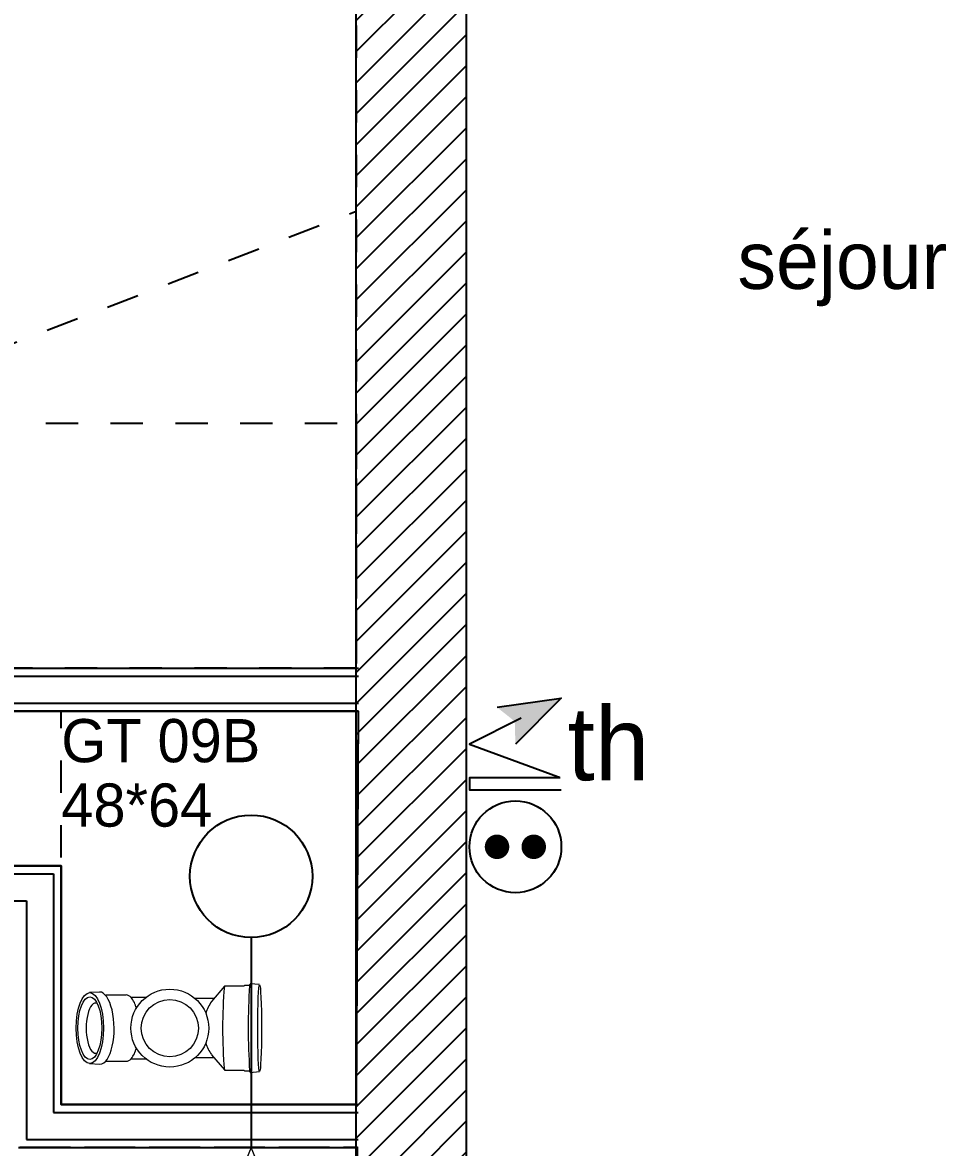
# Model space of a CAD drawing. Header units: centimetres. Extents: x -58072 to 12532, y -30603 to 6224.
# Drawn here: x 8987.9 to 9140.7, y 4563.1 to 4746.9 of the extents above; entities that cross this region are included whole.
import ezdxf

# ---------------------------------------------------------------- set-up
doc = ezdxf.new("R2010")
doc.units = ezdxf.units.CM
for name, pattern in [('ISO-03', [1.5, 0.6, -0.9]), ('Style de ligne -1', [0.41664, 0.20828, -0.20836]), ('VW-01', [0.41656, 0.20828, -0.20828])]:
    doc.linetypes.add(name, pattern=pattern)
for name, color, linetype in [('B Aménagement intérieur', 252, 'Continuous'), ('B Faux plafonds', 252, 'Continuous'), ('B GÈnÈral_Hatch', 252, 'Continuous'), ('B Général', 252, 'Continuous'), ('C ANNOTATIONS-prestations', 252, 'Continuous'), ('C ANNOTATIONS-texte', 252, 'Continuous'), ('C ANNOTATIONS-textes-numérotation gaine', 252, 'ISO-03'), ('D SURFACES-shab', 252, 'Continuous'), ('F REMPLISSAGE-vert clair', 252, 'Continuous'), ('F REMPLISSAGE-vert foncé', 252, 'Continuous'), ('prlm-EAU-CHU', 42, 'Continuous'), ('prlm-GT', 242, 'Continuous'), ('prlm-VMC', 93, 'Continuous')]:
    doc.layers.add(name, color=color, linetype=linetype)
doc.layers.add('prlm-ELEC-CFA', color=1, linetype='Continuous', lineweight=25)
doc.layers.add('prlm-ELEC-CFO', color=1, linetype='Continuous', lineweight=25)
doc.styles.add('Eurostile', font='Eurosti.TTF')
doc.styles.add('prlm-elec-cfa', font='comic.ttf', dxfattribs={"height": 12})

# ---------------------------------------------------------------- blocks, each defined once
blk = doc.blocks.new('B 60.Gaine 150_70')
at = {"layer": 'C ANNOTATIONS-prestations'}
blk.add_line((75, -35), (-75, -35), dxfattribs=at)
blk = doc.blocks.new('B 60.Groupe-42-1')
at = {"layer": 'B Général', "linetype": 'VW-01', "ltscale": 25.4, "flags": 128}
blk.add_lwpolyline([(8994.29, 4634.39), (9042.48, 4634.39), (9042.48, 4570.09), (8994.29, 4570.09)], close=True, dxfattribs=at)
at = {"layer": 'C ANNOTATIONS-textes-numérotation gaine', "insert": (8994.29, 4633.08), "char_height": 7.056, "width": 48.5046, "attachment_point": 1, "line_spacing_factor": 0.894578, "style": 'Eurostile'}
blk.add_mtext('GT 09B\\P48*64', dxfattribs=at)
blk = doc.blocks.new('xi.be')
at = {"layer": 'prlm-VMC', "color": 0, "linetype": 'ByBlock', "lineweight": 5, "flags": 128}
blk.add_lwpolyline([(-6.17, -15), (6.17, -15), (0, 0)], close=True, dxfattribs=at)
at = {"layer": 'prlm-VMC', "color": 0, "linetype": 'ByBlock', "lineweight": 5}
blk.add_solid([(0, -1), (5.17, -14), (-5.17, -14), (0, -1)], dxfattribs=at)
blk = doc.blocks.new('xi.ram11')
at = {"layer": 'prlm-EAU-CHU', "color": 0, "lineweight": 13}
for p, q in [((-5.8, 13.12), (-5.9, 11.41)), ((5.9, 11.41), (5.8, 13.12)), ((-5.41, 10.46), (-5.41, 7.11)), ((5.41, 7.11), (5.41, 10.46)), ((-5, 6.32), (-5, 3.93)), ((5, 3.93), (5, 6.32)), ((-4.87, -7.27), (-4.87, -4.09)), ((4.87, -4.09), (4.87, -7.27)), ((-4.34, -6.83), (-6.84, -8.91)), ((6.84, -8.91), (4.34, -6.83)), ((-6.85, -8.92), (-6.85, -12.09)), ((6.85, -12.09), (6.85, -8.92)), ((-6.85, -12.09), (-6.97, -12.22)), ((-6.97, -12.22), (-6.97, -13.03)), ((6.97, -12.22), (6.85, -12.09)), ((6.97, -13.03), (6.97, -12.22)), ((-7.25, -13.12), (-6.97, -13.03)), ((-7.25, -13.12), (-7.11, -14.67)), ((6.94, -13.03), (7.25, -13.12)), ((7.11, -14.67), (7.25, -13.12))]:
    blk.add_line(p, q, dxfattribs=at)
for radius in [6.36, 4.67]:
    blk.add_circle((0, 0), radius, dxfattribs=at)
for centre, radius, start, end in [((-4.25, 7.22), 1.17, 184.9867, 229.8352), ((-2.28, 9.64), 4.29, 230.6134, 256.7743), ((2.28, 9.64), 4.29, 283.2257, 309.3866), ((4.25, 7.22), 1.17, 310.1648, 355.0133), ((-0.73, -11.68), 6.05, 106.1332, 126.5542), ((0.73, -11.68), 6.05, 53.4458, 73.8668), ((0, -87.18), 78.56, 84.9975, 95.0025), ((0.01, -119.65), 106.84, 86.281, 93.7477)]:
    blk.add_arc(centre, radius, start, end, dxfattribs=at)
for centre, major_axis, ratio in [((0, 13.07), (-5.8, 0), 0.382827), ((0, 13.07), (-5.12, 0), 0.382683), ((0, -14.67), (7.1, 0), 0.043635)]:
    blk.add_ellipse(centre, major_axis=major_axis, ratio=ratio, dxfattribs=at)
for centre, major_axis, ratio, start_param, end_param in [((0, 12.12), (-4.1, 0), 0.375988, 2.978094, 6.446684), ((0, 11.46), (-5.9, -0.04), 0.399317, 0, 3.141593)]:
    blk.add_ellipse(centre, major_axis=major_axis, ratio=ratio, start_param=start_param, end_param=end_param, dxfattribs=at)
blk = doc.blocks.new('xi.PC')
at = {"color": 0, "lineweight": 5}
blk.add_wipeout([(-7.5, -7.5), (7.5, -7.5), (7.5, 7.5), (-7.5, 7.5)], dxfattribs=at).dxf.layer = 'prlm-ELEC-CFO'
at = {"layer": 'prlm-ELEC-CFO', "color": 0, "linetype": 'ByBlock', "lineweight": 5, "const_width": 2}
for points in [[(-4, 0, 1), (-2, 0, 1)], [(2, 0, 1), (4, 0, 1)]]:
    blk.add_lwpolyline(points, format="xyb", close=True, dxfattribs=at)
at = {"layer": 'prlm-ELEC-CFO', "color": 0, "linetype": 'ByBlock', "lineweight": -2}
blk.add_circle((0, 0), 7.5, dxfattribs=at)
blk = doc.blocks.new('xi.TH')
at = {"color": 0, "lineweight": 5}
blk.add_wipeout([(-7.5, -7.5), (7.5, -7.5), (7.5, 7.5), (-7.5, 7.5)], dxfattribs=at).dxf.layer = 'prlm-ELEC-CFA'
at = {"layer": 'prlm-ELEC-CFA', "lineweight": 5}
blk.add_hatch(color=0, dxfattribs=at).paths.add_polyline_path([(-3, 6), (-0.1, 3.7), (0, 0), (7.5, 7.5)])
at = {"layer": 'prlm-ELEC-CFA', "color": 0}
for points in [[(-3, 6), (7.5, 7.5), (0, 0)], [(0.95, 4.23), (-7.5, 0), (7.5, -5.5), (-7.5, -5.5), (-7.5, -7.5), (7.5, -7.5)]]:
    blk.add_lwpolyline(points, dxfattribs=at)
blk = doc.blocks.new('B 60.200_wc-2')
at = {"layer": 'B Général', "linetype": 'Continuous'}
for p, q in [((-25, -20.1), (-25, 0)), ((-24.9, 0.1), (24.9, 0.1)), ((25, -20.1), (25, 0)), ((-19.5, -44.2), (-19.5, -21.9)), ((19.5, -44.2), (19.5, -21.9))]:
    blk.add_line(p, q, dxfattribs=at)
at = {"layer": 'B Général', "linetype": 'Continuous', "flags": 128}
blk.add_lwpolyline([(-25, -20.1), (-24.9, -20.6), (-24.75, -20.9), (-24.55, -21.2), (-24.3, -21.45), (-23.9, -21.7), (-23.4, -21.85), (-23.15, -21.9), (23.25, -21.9), (23.55, -21.85), (23.9, -21.7), (24.2, -21.5), (24.45, -21.3), (24.65, -21.05), (24.8, -20.75), (24.9, -20.5), (24.95, -20.3), (25, -20.1)], dxfattribs=at)
for points in [[(-19.5, -44.2), (-19.5, -44.2, 0.036537), (-19.11, -49.53, 0.035337), (-17.94, -54.75), (-17.94, -54.75, 0.041299), (-16.22, -59.09), (-16.22, -59.09), (-16.22, -59.1, 0.041783), (-13.79, -63.08, 0.053503), (-10.77, -66.4), (-10.77, -66.4, 0.054816), (-7.12, -69.02), (-7.12, -69.02, 0.063755), (-3.68, -70.42), (-3.68, -70.42, 0.064897), (0, -70.9)], [(0, -70.9, 0.064897), (3.68, -70.42), (3.68, -70.42, 0.063726), (7.12, -69.02), (7.12, -69.02, 0.054816), (10.77, -66.4), (10.77, -66.4, 0.053503), (13.79, -63.08, 0.041783), (16.22, -59.1), (16.22, -59.09), (16.22, -59.09, 0.041299), (17.94, -54.75), (17.94, -54.75, 0.035337), (19.11, -49.53, 0.036556), (19.5, -44.2)]]:
    blk.add_lwpolyline(points, format="xyb", dxfattribs=at)
at = {"layer": 'B Général', "linetype": 'Continuous'}
for centre, start, end in [((-24.9, 0), 90, 180), ((24.9, 0), 0, 90)]:
    blk.add_arc(centre, 0.1, start, end, dxfattribs=at)
blk = doc.blocks.new('B 60.Groupe-2-1')
at = {"layer": 'B Général', "linetype": 'Style de ligne -1', "ltscale": 25.4, "flags": 128}
blk.add_lwpolyline([(-35.4, 7.6), (35.6, 7.6), (35.6, -32.4), (-35.4, -32.4)], close=True, dxfattribs=at)
at = {"layer": 'B Général', "xscale": -1, "rotation": 270}
blk.add_blockref('B 60.200_wc-2', (35.5, 7.5), dxfattribs=at)
blk = doc.blocks.new('B 60.WC-plan-PMR')
at = {"layer": 'B Général', "linetype": 'Style de ligne -1', "ltscale": 25.4, "flags": 128}
blk.add_lwpolyline([(-114.5, 112.5), (15.5, 112.5), (15.5, 32.5), (-114.5, 32.5)], close=True, dxfattribs=at)
at = {"layer": 'B Général'}
blk.add_blockref('B 60.Groupe-2-1', (0, 0), dxfattribs=at)
blk = doc.blocks.new('B 60.Lit 90.190')
at = {"layer": 'B Général', "linetype": 'VW-01', "ltscale": 25.4}
blk.add_line((45, 54.99), (-45, 20.35), dxfattribs=at)
at = {"layer": 'B Général', "linetype": 'VW-01', "ltscale": 25.4, "flags": 128}
for points in [[(-45, 95), (45, 95), (45, -95), (-45, -95)], [(-45, 95), (45, 95), (45, 54.99), (-45, 54.99)]]:
    blk.add_lwpolyline(points, close=True, dxfattribs=at)

msp = doc.modelspace()

# ---------------------------------------------------------------- hatches: boundary and pattern name
at = {"layer": 'B GÈnÈral_Hatch', "linetype": 'Continuous'}
h = msp.add_hatch(dxfattribs=at)
h.set_pattern_fill('50_BETON', color=256, style=0, pattern_type=2)
h.set_pattern_definition([(45, (0, 0), (2.4253472, -2.6458333), [])])
h.paths.add_polyline_path([(9060.484, 4893.389), (9042.484, 4893.389), (9042.484, 4427.087), (9060.484, 4427.087)])

# ---------------------------------------------------------------- linework, layer by layer
at = {"layer": 'B Aménagement intérieur', "linetype": 'Continuous'}
for p, q in [((8892.792, 4641.377), (9042.841, 4641.386)), ((8899.792, 4634.377), (9042.842, 4634.386)), ((8899.792, 4609.081), (8994.292, 4609.081)), ((8994.292, 4609.081), (8994.292, 4570.081)), ((8994.292, 4570.081), (9042.796, 4570.081)), ((8987.292, 4563.081), (9042.796, 4563.081))]:
    msp.add_line(p, q, dxfattribs=at)
at = {"layer": 'B Faux plafonds', "linetype": 'VW-01', "ltscale": 25.4, "flags": 128}
msp.add_lwpolyline([(9600.66, 4471.393), (9060.484, 4471.393), (9060.381, 4428.087), (9042.588, 4428.087), (9042.484, 4563.086), (8892.792, 4563.086), (8892.791, 4579.201), (8711.484, 4579.201), (8711.479, 4360.196), (8743.788, 4360.196), (8743.793, 4308.204), (9347.343, 4308.062), (9347.344, 4366.25), (9407.344, 4366.25), (9407.344, 4300.211), (9600.66, 4300.211)], close=True, dxfattribs=at)
at = {"layer": 'B Général', "linetype": 'Continuous', "lineweight": 18}
for p, q in [((9042.484, 4427.087), (9042.484, 4883.389)), ((9060.484, 4427.087), (9060.484, 4883.389))]:
    msp.add_line(p, q, dxfattribs=at)
at = {"layer": 'B Général', "linetype": 'Continuous'}
for p, q in [((9042.484, 4427.087), (9042.484, 4883.389)), ((9060.484, 4427.087), (9060.484, 4883.389))]:
    msp.add_line(p, q, dxfattribs=at)
at = {"layer": 'D SURFACES-shab', "lineweight": 18, "flags": 128}
for points in [[(8711.485, 4883.389), (8711.484, 4584.201), (8892.791, 4584.201), (8892.792, 4641.386), (9042.485, 4641.386), (9042.484, 4883.389)], [(9407.344, 4366.25), (9407.344, 4306.209), (9472.344, 4306.209), (9472.344, 4366.25), (9533.344, 4366.25), (9533.344, 4466.393), (9472.344, 4466.393), (9472.344, 4471.393), (9508.5, 4471.393), (9508.5, 4883.389), (9060.483, 4883.389), (9060.484, 4433.088), (9162.344, 4433.094), (9162.344, 4306.25), (9347.344, 4306.25), (9347.344, 4366.25)]]:
    msp.add_lwpolyline(points, close=True, dxfattribs=at)
at = {"layer": 'F REMPLISSAGE-vert clair'}
for p, q in [((8894.092, 4640.077), (9042.841, 4640.086)), ((8898.492, 4635.677), (9042.842, 4635.686)), ((8898.492, 4607.781), (8992.992, 4607.781)), ((8992.992, 4607.781), (8992.992, 4568.781)), ((8894.092, 4603.381), (8988.592, 4603.381)), ((8988.592, 4603.381), (8988.592, 4564.381)), ((8992.992, 4568.781), (9042.796, 4568.781)), ((8988.592, 4564.381), (9042.796, 4564.381))]:
    msp.add_line(p, q, dxfattribs=at)
at = {"layer": 'F REMPLISSAGE-vert foncé', "linetype": 'Continuous'}
for p, q in [((8892.792, 4641.377), (9042.841, 4641.386)), ((8899.792, 4634.377), (9042.842, 4634.386)), ((8899.792, 4609.081), (8994.292, 4609.081)), ((8994.292, 4609.081), (8994.292, 4570.081)), ((8994.292, 4570.081), (9042.796, 4570.081)), ((8987.292, 4563.081), (9042.796, 4563.081))]:
    msp.add_line(p, q, dxfattribs=at)
at = {"layer": 'F REMPLISSAGE-vert foncé'}
for p, q in [((8894.092, 4640.077), (9042.841, 4640.086)), ((8898.492, 4635.677), (9042.842, 4635.686)), ((8898.492, 4607.781), (8992.992, 4607.781)), ((8992.992, 4607.781), (8992.992, 4568.781)), ((8894.092, 4603.381), (8988.592, 4603.381)), ((8988.592, 4603.381), (8988.592, 4564.381)), ((8992.992, 4568.781), (9042.796, 4568.781)), ((8988.592, 4564.381), (9042.796, 4564.381))]:
    msp.add_line(p, q, dxfattribs=at)
at = {"layer": 'prlm-GT'}
msp.add_lwpolyline([(8899.792, 4634.386), (9042.792, 4634.386), (9042.484, 4570.086), (8994.292, 4570.082), (8994.292, 4609.086), (8899.792, 4609.086)], close=True, dxfattribs=at)
at = {"layer": 'prlm-VMC'}
msp.add_lwpolyline([(9025.309, 4597.393), (9025.311, 4563.085)], dxfattribs=at)
msp.add_circle((9025.309, 4607.393), 10, dxfattribs=at)

# ---------------------------------------------------------------- block references
at = {"layer": 'B Aménagement intérieur', "xscale": -1, "rotation": 180}
msp.add_blockref('B 60.Gaine 150_70', (8967.792, 4599.386), dxfattribs=at)
at = {"layer": 'B Général', "rotation": 180}
msp.add_blockref('B 60.Lit 90.190', (8997.484, 4736.386), dxfattribs=at)
at = {"layer": 'B Général', "xscale": -1, "rotation": 270}
msp.add_blockref('B 60.WC-plan-PMR', (8930.192, 4547.586), dxfattribs=at)
at = {"layer": 'C ANNOTATIONS-textes-numérotation gaine'}
msp.add_blockref('B 60.Groupe-42-1', (0, 0), dxfattribs=at)
at = {"layer": 'prlm-EAU-CHU', "rotation": 90}
msp.add_blockref('xi.ram11', (9012.02, 4582.584), dxfattribs=at)
at = {"layer": 'prlm-VMC', "rotation": 0.0001153397590725254}
msp.add_blockref('xi.be', (9025.311, 4563.085), dxfattribs=at)

# ---------------------------------------------------------------- texts
at = {"layer": 'C ANNOTATIONS-texte', "insert": (9104.777, 4718.411), "char_height": 9.40741, "width": 204.24501, "attachment_point": 1, "line_spacing_factor": 0.894578, "style": 'Eurostile'}
msp.add_mtext('séjour 24,3m{\\H0.6667x;\\S2^ ;}', dxfattribs=at)

# ---------------------------------------------------------------- next in the draw order: block references
at = {"layer": 'prlm-ELEC-CFA'}
msp.add_blockref('xi.TH', (9068.484, 4628.999), dxfattribs=at)
at = {"layer": 'prlm-ELEC-CFO'}
msp.add_blockref('xi.PC', (9068.484, 4612.209), dxfattribs=at)

# ---------------------------------------------------------------- next in the draw order: texts
at = {"layer": 'prlm-ELEC-CFA', "lineweight": 20, "insert": (9083.693, 4628.999), "char_height": 12, "attachment_point": 5, "line_spacing_factor": 0.8, "style": 'prlm-elec-cfa', "bg_fill": 3, "box_fill_scale": 1.1, "bg_fill_color": 256, "bg_fill_transparency": 0}
msp.add_mtext('th', dxfattribs=at)

doc.saveas('drawing.dxf')
